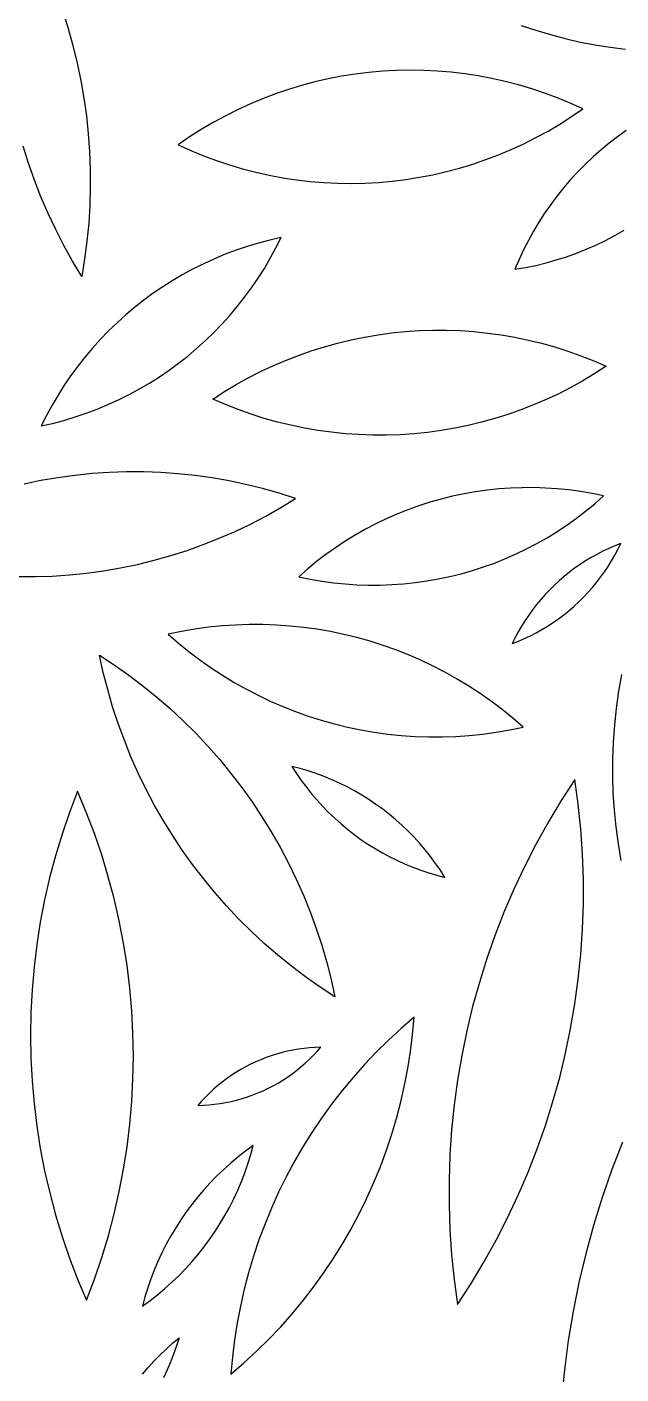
# Model space of a CAD drawing. Header units: millimetres. Extents: x 237 to 916, y 101 to 1525.
# Drawn here: x 493.7 to 624.9, y 568.1 to 865.3 of the extents above; entities that cross this region are included whole.
import ezdxf

# ---------------------------------------------------------------- set-up
doc = ezdxf.new("R2010")
doc.units = ezdxf.units.MM
doc.layers.add('Layer 01', color=12, linetype='Continuous', true_color=0xde0000)

msp = doc.modelspace()

# ---------------------------------------------------------------- linework, layer by layer
at = {"layer": 'Layer 01'}
for p, q in [((501.61, 868.75), (502.8, 864.98)), ((502.8, 864.98), (503.86, 861.18)), ((602.85, 865.64), (606.05, 864.56)), ((606.05, 864.56), (609.29, 863.59)), ((609.29, 863.59), (612.55, 862.72)), ((612.55, 862.72), (615.84, 861.97)), ((503.86, 861.18), (504.8, 857.33)), ((615.84, 861.97), (619.16, 861.33)), ((619.16, 861.33), (622.5, 860.8)), ((622.5, 860.8), (625.85, 860.38)), ((504.8, 857.33), (505.61, 853.46)), ((505.61, 853.46), (506.29, 849.57)), ((557.27, 853.15), (554.34, 852.37)), ((560.23, 853.82), (557.27, 853.15)), ((563.2, 854.4), (560.23, 853.82)), ((566.2, 854.88), (563.2, 854.4)), ((569.21, 855.25), (566.2, 854.88)), ((572.23, 855.51), (569.21, 855.25)), ((575.25, 855.68), (572.23, 855.51)), ((578.29, 855.74), (575.25, 855.68)), ((581.32, 855.7), (578.29, 855.74)), ((584.35, 855.55), (581.32, 855.7)), ((587.37, 855.3), (584.35, 855.55)), ((590.38, 854.95), (587.37, 855.3)), ((593.38, 854.49), (590.38, 854.95)), ((596.36, 853.93), (593.38, 854.49)), ((599.32, 853.27), (596.36, 853.93)), ((602.25, 852.51), (599.32, 853.27)), ((548.57, 850.51), (545.73, 849.44)), ((551.44, 851.49), (548.57, 850.51)), ((554.34, 852.37), (551.44, 851.49)), ((605.16, 851.65), (602.25, 852.51)), ((608.03, 850.69), (605.16, 851.65)), ((610.88, 849.63), (608.03, 850.69)), ((506.29, 849.57), (506.84, 845.65)), ((542.94, 848.27), (540.18, 847)), ((545.73, 849.44), (542.94, 848.27)), ((613.68, 848.47), (610.88, 849.63)), ((616.44, 847.22), (613.68, 848.47)), ((613.94, 845.51), (616.44, 847.22)), ((506.84, 845.65), (507.25, 841.72)), ((534.81, 844.19), (532.2, 842.64)), ((537.47, 845.64), (534.81, 844.19)), ((540.18, 847), (537.47, 845.64)), ((611.39, 843.87), (613.94, 845.51)), ((507.25, 841.72), (507.54, 837.78)), ((532.2, 842.64), (529.64, 841.01)), ((606.11, 840.88), (608.78, 842.33)), ((608.78, 842.33), (611.39, 843.87)), ((626.05, 842.43), (624.14, 841.07)), ((494.05, 835.2), (492.86, 838.97)), ((529.64, 841.01), (527.14, 839.3)), ((527.14, 839.3), (529.91, 838.05)), ((597.85, 837.08), (600.65, 838.25)), ((600.65, 838.25), (603.4, 839.52)), ((603.4, 839.52), (606.11, 840.88)), ((622.28, 839.65), (620.47, 838.16)), ((624.14, 841.07), (622.28, 839.65)), ((507.54, 837.78), (507.69, 833.83)), ((529.91, 838.05), (532.71, 836.89)), ((532.71, 836.89), (535.55, 835.83)), ((535.55, 835.83), (538.43, 834.87)), ((592.15, 835.03), (595.02, 836.01)), ((595.02, 836.01), (597.85, 837.08)), ((618.71, 836.61), (617.01, 835)), ((620.47, 838.16), (618.71, 836.61)), ((495.37, 831.47), (494.05, 835.2)), ((507.69, 833.83), (507.71, 829.87)), ((538.43, 834.87), (541.33, 834.01)), ((541.33, 834.01), (544.27, 833.25)), ((544.27, 833.25), (547.23, 832.59)), ((547.23, 832.59), (550.21, 832.03)), ((580.38, 832.12), (583.36, 832.69)), ((583.36, 832.69), (586.32, 833.37)), ((586.32, 833.37), (589.25, 834.15)), ((589.25, 834.15), (592.15, 835.03)), ((615.36, 833.34), (613.77, 831.62)), ((617.01, 835), (615.36, 833.34)), ((496.81, 827.79), (495.37, 831.47)), ((507.71, 829.87), (507.59, 825.92)), ((550.21, 832.03), (553.21, 831.57)), ((553.21, 831.57), (556.22, 831.22)), ((556.22, 831.22), (559.24, 830.97)), ((559.24, 830.97), (562.27, 830.82)), ((562.27, 830.82), (565.3, 830.78)), ((565.3, 830.78), (568.33, 830.84)), ((568.33, 830.84), (571.36, 831)), ((571.36, 831), (574.38, 831.27)), ((574.38, 831.27), (577.39, 831.64)), ((577.39, 831.64), (580.38, 832.12)), ((612.24, 829.84), (610.77, 828.02)), ((613.77, 831.62), (612.24, 829.84)), ((498.37, 824.16), (496.81, 827.79)), ((610.77, 828.02), (609.37, 826.14)), ((500.06, 820.58), (498.37, 824.16)), ((507.59, 825.92), (507.35, 821.98)), ((608.03, 824.22), (606.76, 822.25)), ((609.37, 826.14), (608.03, 824.22)), ((501.86, 817.06), (500.06, 820.58)), ((507.35, 821.98), (506.97, 818.04)), ((606.76, 822.25), (605.56, 820.24)), ((623.56, 819.27), (625.6, 820.42)), ((506.97, 818.04), (506.46, 814.12)), ((544.82, 817.6), (542.35, 816.86)), ((547.32, 818.26), (544.82, 817.6)), ((549.84, 818.84), (547.32, 818.26)), ((548.68, 816.53), (549.84, 818.84)), ((604.43, 818.18), (603.37, 816.09)), ((605.56, 820.24), (604.43, 818.18)), ((619.36, 817.17), (621.48, 818.18)), ((621.48, 818.18), (623.56, 819.27)), ((503.79, 813.61), (501.86, 817.06)), ((537.48, 815.12), (535.1, 814.13)), ((539.9, 816.03), (537.48, 815.12)), ((542.35, 816.86), (539.9, 816.03)), ((547.45, 814.26), (548.68, 816.53)), ((603.37, 816.09), (602.38, 813.97)), ((610.6, 813.87), (612.83, 814.58)), ((612.83, 814.58), (615.04, 815.37)), ((615.04, 815.37), (617.22, 816.23)), ((617.22, 816.23), (619.36, 817.17)), ((505.82, 810.22), (503.79, 813.61)), ((506.46, 814.12), (505.82, 810.22)), ((530.44, 811.9), (528.16, 810.67)), ((532.75, 813.05), (530.44, 811.9)), ((535.1, 814.13), (532.75, 813.05)), ((544.75, 809.85), (546.14, 812.03)), ((546.14, 812.03), (547.45, 814.26)), ((602.38, 813.97), (601.46, 811.81)), ((601.46, 811.81), (603.77, 812.21)), ((603.77, 812.21), (606.07, 812.69)), ((606.07, 812.69), (608.34, 813.24)), ((608.34, 813.24), (610.6, 813.87)), ((525.94, 809.36), (523.75, 807.98)), ((528.16, 810.67), (525.94, 809.36)), ((543.29, 807.72), (544.75, 809.85)), ((521.62, 806.53), (519.53, 805)), ((523.75, 807.98), (521.62, 806.53)), ((540.16, 803.61), (541.76, 805.64)), ((541.76, 805.64), (543.29, 807.72)), ((517.5, 803.41), (515.52, 801.74)), ((519.53, 805), (517.5, 803.41)), ((538.5, 801.64), (540.16, 803.61)), ((513.61, 800.02), (511.75, 798.22)), ((515.52, 801.74), (513.61, 800.02)), ((534.97, 797.87), (536.76, 799.72)), ((536.76, 799.72), (538.5, 801.64)), ((511.75, 798.22), (509.95, 796.37)), ((533.11, 796.07), (534.97, 797.87)), ((565.27, 796.26), (568.24, 796.87)), ((568.24, 796.87), (571.24, 797.37)), ((571.24, 797.37), (574.24, 797.78)), ((574.24, 797.78), (577.26, 798.08)), ((577.26, 798.08), (580.29, 798.29)), ((580.29, 798.29), (583.32, 798.39)), ((583.32, 798.39), (586.36, 798.38)), ((586.36, 798.38), (589.39, 798.28)), ((589.39, 798.28), (592.42, 798.07)), ((592.42, 798.07), (595.44, 797.75)), ((595.44, 797.75), (598.44, 797.34)), ((598.44, 797.34), (601.43, 796.83)), ((601.43, 796.83), (604.41, 796.21)), ((508.22, 794.45), (506.55, 792.48)), ((509.95, 796.37), (508.22, 794.45)), ((529.21, 792.68), (531.19, 794.34)), ((531.19, 794.34), (533.11, 796.07)), ((553.64, 792.83), (556.5, 793.83)), ((556.5, 793.83), (559.39, 794.74)), ((559.39, 794.74), (562.32, 795.55)), ((562.32, 795.55), (565.27, 796.26)), ((604.41, 796.21), (607.35, 795.49)), ((607.35, 795.49), (610.28, 794.68)), ((610.28, 794.68), (613.17, 793.76)), ((613.17, 793.76), (616.03, 792.75)), ((506.55, 792.48), (504.95, 790.45)), ((525.1, 789.56), (527.18, 791.08)), ((527.18, 791.08), (529.21, 792.68)), ((548.02, 790.53), (550.81, 791.72)), ((550.81, 791.72), (553.64, 792.83)), ((616.03, 792.75), (618.86, 791.64)), ((618.86, 791.64), (621.64, 790.44)), ((503.42, 788.37), (501.96, 786.23)), ((504.95, 790.45), (503.42, 788.37)), ((520.78, 786.72), (522.96, 788.1)), ((522.96, 788.1), (525.1, 789.56)), ((539.92, 786.38), (542.57, 787.85)), ((542.57, 787.85), (545.27, 789.24)), ((545.27, 789.24), (548.02, 790.53)), ((619.1, 788.79), (616.49, 787.23)), ((621.64, 790.44), (619.1, 788.79)), ((501.96, 786.23), (500.58, 784.05)), ((516.28, 784.19), (518.55, 785.42)), ((518.55, 785.42), (520.78, 786.72)), ((534.77, 783.17), (537.32, 784.82)), ((537.32, 784.82), (539.92, 786.38)), ((613.84, 785.75), (611.14, 784.37)), ((616.49, 787.23), (613.84, 785.75)), ((499.27, 781.83), (498.03, 779.56)), ((500.58, 784.05), (499.27, 781.83)), ((509.23, 780.97), (511.61, 781.96)), ((511.61, 781.96), (513.96, 783.03)), ((513.96, 783.03), (516.28, 784.19)), ((537.56, 781.96), (534.77, 783.17)), ((540.38, 780.86), (537.56, 781.96)), ((605.6, 781.88), (602.78, 780.78)), ((608.39, 783.08), (605.6, 781.88)), ((611.14, 784.37), (608.39, 783.08)), ((498.03, 779.56), (496.87, 777.25)), ((501.89, 778.48), (504.36, 779.23)), ((504.36, 779.23), (506.81, 780.06)), ((506.81, 780.06), (509.23, 780.97)), ((543.24, 779.84), (540.38, 780.86)), ((546.13, 778.93), (543.24, 779.84)), ((549.06, 778.11), (546.13, 778.93)), ((597.02, 778.87), (594.09, 778.06)), ((599.91, 779.78), (597.02, 778.87)), ((602.78, 780.78), (599.91, 779.78)), ((496.87, 777.25), (499.39, 777.82)), ((499.39, 777.82), (501.89, 778.48)), ((552.01, 777.4), (549.06, 778.11)), ((554.98, 776.78), (552.01, 777.4)), ((557.97, 776.27), (554.98, 776.78)), ((560.98, 775.85), (557.97, 776.27)), ((563.99, 775.54), (560.98, 775.85)), ((582.17, 775.83), (579.15, 775.52)), ((585.18, 776.23), (582.17, 775.83)), ((588.17, 776.74), (585.18, 776.23)), ((591.14, 777.35), (588.17, 776.74)), ((594.09, 778.06), (591.14, 777.35)), ((567.02, 775.33), (563.99, 775.54)), ((570.05, 775.23), (567.02, 775.33)), ((573.09, 775.22), (570.05, 775.23)), ((576.12, 775.32), (573.09, 775.22)), ((579.15, 775.52), (576.12, 775.32)), ((511.88, 766.99), (508.09, 766.74)), ((515.67, 767.12), (511.88, 766.99)), ((519.47, 767.11), (515.67, 767.12)), ((523.27, 766.97), (519.47, 767.11)), ((527.06, 766.71), (523.27, 766.97)), ((496.81, 765.19), (493.09, 764.42)), ((500.55, 765.83), (496.81, 765.19)), ((504.31, 766.35), (500.55, 765.83)), ((508.09, 766.74), (504.31, 766.35)), ((530.83, 766.31), (527.06, 766.71)), ((534.59, 765.78), (530.83, 766.31)), ((538.33, 765.12), (534.59, 765.78)), ((542.05, 764.34), (538.33, 765.12)), ((545.74, 763.43), (542.05, 764.34)), ((549.39, 762.39), (545.74, 763.43)), ((553, 761.22), (549.39, 762.39)), ((549.77, 759.24), (553, 761.22)), ((585.2, 761.13), (582.71, 760.43)), ((587.71, 761.75), (585.2, 761.13)), ((590.24, 762.28), (587.71, 761.75)), ((592.78, 762.73), (590.24, 762.28)), ((595.34, 763.09), (592.78, 762.73)), ((597.91, 763.36), (595.34, 763.09)), ((600.49, 763.54), (597.91, 763.36)), ((603.07, 763.63), (600.49, 763.54)), ((605.65, 763.64), (603.07, 763.63)), ((608.23, 763.55), (605.65, 763.64)), ((610.81, 763.38), (608.23, 763.55)), ((613.38, 763.12), (610.81, 763.38)), ((615.94, 762.77), (613.38, 763.12)), ((618.49, 762.33), (615.94, 762.77)), ((621.02, 761.81), (618.49, 762.33)), ((619.08, 760.1), (621.02, 761.81)), ((546.46, 757.37), (549.77, 759.24)), ((577.82, 758.76), (575.42, 757.81)), ((580.25, 759.64), (577.82, 758.76)), ((582.71, 760.43), (580.25, 759.64)), ((615.03, 756.88), (617.08, 758.46)), ((617.08, 758.46), (619.08, 760.1)), ((539.67, 753.97), (543.09, 755.61)), ((543.09, 755.61), (546.46, 757.37)), ((570.73, 755.65), (568.44, 754.45)), ((573.06, 756.77), (570.73, 755.65)), ((575.42, 757.81), (573.06, 756.77)), ((610.78, 753.96), (612.93, 755.38)), ((612.93, 755.38), (615.03, 756.88)), ((532.66, 751.06), (536.19, 752.46)), ((536.19, 752.46), (539.67, 753.97)), ((566.19, 753.17), (563.99, 751.82)), ((568.44, 754.45), (566.19, 753.17)), ((606.33, 751.33), (608.58, 752.6)), ((608.58, 752.6), (610.78, 753.96)), ((525.46, 748.63), (529.08, 749.78)), ((529.08, 749.78), (532.66, 751.06)), ((561.84, 750.39), (559.74, 748.89)), ((563.99, 751.82), (561.84, 750.39)), ((601.71, 749.01), (604.04, 750.13)), ((604.04, 750.13), (606.33, 751.33)), ((620.86, 749.59), (619.57, 748.92)), ((622.18, 750.21), (620.86, 749.59)), ((623.51, 750.78), (622.18, 750.21)), ((624.86, 751.31), (623.51, 750.78)), ((623.54, 748.73), (624.22, 750.01)), ((624.22, 750.01), (624.86, 751.31)), ((514.4, 745.93), (518.11, 746.7)), ((518.11, 746.7), (521.8, 747.6)), ((521.8, 747.6), (525.46, 748.63)), ((557.68, 747.32), (555.69, 745.68)), ((559.74, 748.89), (557.68, 747.32)), ((592.06, 745.35), (594.52, 746.14)), ((594.52, 746.14), (596.95, 747.01)), ((596.95, 747.01), (599.35, 747.97)), ((599.35, 747.97), (601.71, 749.01)), ((615.84, 746.67), (614.64, 745.84)), ((617.05, 747.46), (615.84, 746.67)), ((618.3, 748.21), (617.05, 747.46)), ((619.57, 748.92), (618.3, 748.21)), ((621.23, 745.03), (622.04, 746.24)), ((622.04, 746.24), (622.81, 747.47)), ((622.81, 747.47), (623.54, 748.73)), ((491.73, 744.01), (495.53, 744)), ((495.53, 744), (499.32, 744.12)), ((499.32, 744.12), (503.11, 744.38)), ((503.11, 744.38), (506.89, 744.76)), ((506.89, 744.76), (510.65, 745.28)), ((510.65, 745.28), (514.4, 745.93)), ((555.69, 745.68), (553.75, 743.97)), ((553.75, 743.97), (556.28, 743.45)), ((556.28, 743.45), (558.83, 743.01)), ((581.99, 743.05), (584.53, 743.49)), ((584.53, 743.49), (587.06, 744.03)), ((587.06, 744.03), (589.57, 744.65)), ((589.57, 744.65), (592.06, 745.35)), ((611.24, 743.11), (610.18, 742.12)), ((612.35, 744.06), (611.24, 743.11)), ((613.48, 744.97), (612.35, 744.06)), ((614.64, 745.84), (613.48, 744.97)), ((619.49, 742.7), (620.38, 743.85)), ((620.38, 743.85), (621.23, 745.03)), ((558.83, 743.01), (561.39, 742.66)), ((561.39, 742.66), (563.96, 742.4)), ((563.96, 742.4), (566.54, 742.23)), ((566.54, 742.23), (569.12, 742.14)), ((569.12, 742.14), (571.7, 742.15)), ((571.7, 742.15), (574.28, 742.24)), ((574.28, 742.24), (576.86, 742.42)), ((576.86, 742.42), (579.43, 742.69)), ((579.43, 742.69), (581.99, 743.05)), ((609.14, 741.11), (608.14, 740.05)), ((610.18, 742.12), (609.14, 741.11)), ((616.59, 739.44), (617.59, 740.5)), ((617.59, 740.5), (618.56, 741.58)), ((618.56, 741.58), (619.49, 742.7)), ((606.24, 737.85), (605.35, 736.7)), ((607.17, 738.96), (606.24, 737.85)), ((608.14, 740.05), (607.17, 738.96)), ((613.38, 736.49), (614.49, 737.44)), ((614.49, 737.44), (615.56, 738.42)), ((615.56, 738.42), (616.59, 739.44)), ((603.69, 734.31), (602.92, 733.08)), ((604.5, 735.52), (603.69, 734.31)), ((605.35, 736.7), (604.5, 735.52)), ((609.89, 733.88), (611.09, 734.71)), ((611.09, 734.71), (612.25, 735.58)), ((612.25, 735.58), (613.38, 736.49)), ((527.86, 731.91), (524.92, 731.3)), ((524.92, 731.3), (527.18, 729.33)), ((530.82, 732.41), (527.86, 731.91)), ((533.8, 732.82), (530.82, 732.41)), ((536.79, 733.12), (533.8, 732.82)), ((539.78, 733.33), (536.79, 733.12)), ((542.79, 733.43), (539.78, 733.33)), ((545.79, 733.43), (542.79, 733.43)), ((548.8, 733.32), (545.79, 733.43)), ((551.79, 733.11), (548.8, 733.32)), ((554.78, 732.81), (551.79, 733.11)), ((557.76, 732.4), (554.78, 732.81)), ((560.72, 731.88), (557.76, 732.4)), ((563.66, 731.27), (560.72, 731.88)), ((566.58, 730.56), (563.66, 731.27)), ((602.19, 731.82), (601.51, 730.54)), ((602.92, 733.08), (602.19, 731.82)), ((604.87, 730.96), (606.16, 731.63)), ((606.16, 731.63), (607.43, 732.34)), ((607.43, 732.34), (608.68, 733.09)), ((608.68, 733.09), (609.89, 733.88)), ((527.18, 729.33), (529.52, 727.43)), ((569.47, 729.75), (566.58, 730.56)), ((572.34, 728.84), (569.47, 729.75)), ((575.17, 727.84), (572.34, 728.84)), ((601.51, 730.54), (600.87, 729.23)), ((600.87, 729.23), (602.22, 729.77)), ((602.22, 729.77), (603.55, 730.34)), ((603.55, 730.34), (604.87, 730.96)), ((509.73, 726.7), (513.01, 724.54)), ((510.57, 722.87), (509.73, 726.7)), ((529.52, 727.43), (531.91, 725.62)), ((531.91, 725.62), (534.37, 723.89)), ((577.96, 726.73), (575.17, 727.84)), ((580.72, 725.54), (577.96, 726.73)), ((583.43, 724.25), (580.72, 725.54)), ((511.54, 719.07), (510.57, 722.87)), ((513.01, 724.54), (516.21, 722.28)), ((534.37, 723.89), (536.88, 722.24)), ((586.1, 722.87), (583.43, 724.25)), ((588.72, 721.4), (586.1, 722.87)), ((624.4, 718.71), (625.05, 722.4)), ((516.21, 722.28), (519.34, 719.91)), ((519.34, 719.91), (522.38, 717.44)), ((536.88, 722.24), (539.45, 720.68)), ((539.45, 720.68), (542.07, 719.21)), ((591.29, 719.84), (588.72, 721.4)), ((593.81, 718.19), (591.29, 719.84)), ((512.64, 715.3), (511.54, 719.07)), ((522.38, 717.44), (525.34, 714.87)), ((542.07, 719.21), (544.74, 717.83)), ((544.74, 717.83), (547.45, 716.54)), ((547.45, 716.54), (550.21, 715.35)), ((596.26, 716.46), (593.81, 718.19)), ((598.66, 714.65), (596.26, 716.46)), ((623.88, 714.99), (624.4, 718.71)), ((513.87, 711.58), (512.64, 715.3)), ((525.34, 714.87), (528.22, 712.2)), ((550.21, 715.35), (553, 714.24)), ((553, 714.24), (555.84, 713.24)), ((600.99, 712.75), (598.66, 714.65)), ((623.49, 711.26), (623.88, 714.99)), ((515.22, 707.89), (513.87, 711.58)), ((528.22, 712.2), (531, 709.43)), ((555.84, 713.24), (558.7, 712.33)), ((558.7, 712.33), (561.59, 711.52)), ((561.59, 711.52), (564.51, 710.81)), ((564.51, 710.81), (567.45, 710.2)), ((600.31, 710.17), (603.26, 710.78)), ((603.26, 710.78), (600.99, 712.75)), ((623.22, 707.51), (623.49, 711.26)), ((516.69, 704.26), (515.22, 707.89)), ((531, 709.43), (533.69, 706.58)), ((567.45, 710.2), (570.41, 709.68)), ((570.41, 709.68), (573.39, 709.27)), ((573.39, 709.27), (576.38, 708.97)), ((576.38, 708.97), (579.38, 708.76)), ((579.38, 708.76), (582.38, 708.65)), ((582.38, 708.65), (585.39, 708.65)), ((585.39, 708.65), (588.39, 708.75)), ((588.39, 708.75), (591.39, 708.96)), ((591.39, 708.96), (594.38, 709.26)), ((594.38, 709.26), (597.35, 709.67)), ((597.35, 709.67), (600.31, 710.17)), ((623.08, 703.76), (623.22, 707.51)), ((533.69, 706.58), (536.28, 703.63)), ((518.29, 700.67), (516.69, 704.26)), ((536.28, 703.63), (538.76, 700.6)), ((552.24, 702.13), (553.24, 700.57)), ((554.04, 701.66), (552.24, 702.13)), ((555.82, 701.13), (554.04, 701.66)), ((623.07, 700.01), (623.08, 703.76)), ((520, 697.15), (518.29, 700.67)), ((538.76, 700.6), (541.15, 697.48)), ((553.24, 700.57), (554.3, 699.04)), ((554.3, 699.04), (555.41, 697.54)), ((557.59, 700.55), (555.82, 701.13)), ((559.33, 699.9), (557.59, 700.55)), ((561.05, 699.19), (559.33, 699.9)), ((562.75, 698.42), (561.05, 699.19)), ((614.71, 699.26), (611.7, 694.62)), ((615.45, 693.78), (614.71, 699.26)), ((623.19, 696.26), (623.07, 700.01)), ((504.87, 696.65), (503.09, 691.96)), ((506.82, 692.02), (504.87, 696.65)), ((521.83, 693.68), (520, 697.15)), ((541.15, 697.48), (543.43, 694.29)), ((555.41, 697.54), (556.57, 696.09)), ((556.57, 696.09), (557.78, 694.67)), ((564.42, 697.6), (562.75, 698.42)), ((566.06, 696.72), (564.42, 697.6)), ((567.66, 695.79), (566.06, 696.72)), ((569.24, 694.8), (567.66, 695.79)), ((623.44, 692.51), (623.19, 696.26)), ((523.78, 690.27), (521.83, 693.68)), ((543.43, 694.29), (545.6, 691.03)), ((557.78, 694.67), (559.03, 693.3)), ((559.03, 693.3), (560.33, 691.97)), ((570.78, 693.76), (569.24, 694.8)), ((572.29, 692.67), (570.78, 693.76)), ((573.76, 691.53), (572.29, 692.67)), ((611.7, 694.62), (608.85, 689.89)), ((616.01, 688.29), (615.45, 693.78)), ((503.09, 691.96), (501.47, 687.21)), ((508.6, 687.34), (506.82, 692.02)), ((525.84, 686.93), (523.78, 690.27)), ((545.6, 691.03), (547.66, 687.69)), ((560.33, 691.97), (561.68, 690.68)), ((561.68, 690.68), (563.06, 689.44)), ((575.19, 690.33), (573.76, 691.53)), ((576.57, 689.09), (575.19, 690.33)), ((608.85, 689.89), (606.17, 685.07)), ((623.81, 688.78), (623.44, 692.51)), ((501.47, 687.21), (500.01, 682.41)), ((510.22, 682.59), (508.6, 687.34)), ((528.01, 683.67), (525.84, 686.93)), ((547.66, 687.69), (549.61, 684.28)), ((563.06, 689.44), (564.49, 688.25)), ((564.49, 688.25), (565.96, 687.11)), ((565.96, 687.11), (567.47, 686.02)), ((577.92, 687.81), (576.57, 689.09)), ((579.22, 686.48), (577.92, 687.81)), ((616.38, 682.78), (616.01, 688.29)), ((624.31, 685.06), (623.81, 688.78)), ((530.29, 680.47), (528.01, 683.67)), ((549.61, 684.28), (551.44, 680.81)), ((567.47, 686.02), (569.01, 684.98)), ((569.01, 684.98), (570.59, 683.99)), ((570.59, 683.99), (572.19, 683.05)), ((580.47, 685.1), (579.22, 686.48)), ((581.68, 683.69), (580.47, 685.1)), ((582.84, 682.23), (581.68, 683.69)), ((606.17, 685.07), (603.65, 680.15)), ((624.94, 681.36), (624.31, 685.06)), ((500.01, 682.41), (498.73, 677.57)), ((511.68, 677.79), (510.22, 682.59)), ((551.44, 680.81), (553.16, 677.28)), ((572.19, 683.05), (573.83, 682.18)), ((573.83, 682.18), (575.5, 681.35)), ((575.5, 681.35), (577.2, 680.59)), ((583.95, 680.74), (582.84, 682.23)), ((585.01, 679.21), (583.95, 680.74)), ((616.57, 677.26), (616.38, 682.78)), ((512.97, 672.95), (511.68, 677.79)), ((532.68, 677.36), (530.29, 680.47)), ((577.2, 680.59), (578.92, 679.88)), ((578.92, 679.88), (580.66, 679.23)), ((580.66, 679.23), (582.43, 678.64)), ((582.43, 678.64), (584.21, 678.11)), ((584.21, 678.11), (586.01, 677.64)), ((586.01, 677.64), (585.01, 679.21)), ((603.65, 680.15), (601.29, 675.16)), ((498.73, 677.57), (497.61, 672.68)), ((535.17, 674.33), (532.68, 677.36)), ((553.16, 677.28), (554.75, 673.7)), ((601.29, 675.16), (599.11, 670.09)), ((616.57, 671.74), (616.57, 677.26)), ((497.61, 672.68), (496.66, 667.75)), ((514.09, 668.06), (512.97, 672.95)), ((537.76, 671.38), (535.17, 674.33)), ((554.75, 673.7), (556.22, 670.07)), ((540.44, 668.53), (537.76, 671.38)), ((556.22, 670.07), (557.57, 666.38)), ((599.11, 670.09), (597.1, 664.94)), ((616.38, 666.22), (616.57, 671.74)), ((496.66, 667.75), (495.88, 662.8)), ((515.04, 663.13), (514.09, 668.06)), ((543.23, 665.76), (540.44, 668.53)), ((557.57, 666.38), (558.8, 662.66)), ((616, 660.71), (616.38, 666.22)), ((515.82, 658.18), (515.04, 663.13)), ((546.1, 663.09), (543.23, 665.76)), ((549.06, 660.52), (546.1, 663.09)), ((597.1, 664.94), (595.26, 659.73)), ((495.88, 662.8), (495.28, 657.82)), ((552.11, 658.04), (549.06, 660.52)), ((558.8, 662.66), (559.9, 658.89)), ((615.44, 655.21), (616, 660.71)), ((495.28, 657.82), (494.85, 652.82)), ((516.43, 653.2), (515.82, 658.18)), ((555.23, 655.68), (552.11, 658.04)), ((559.9, 658.89), (560.87, 655.09)), ((595.26, 659.73), (593.61, 654.46)), ((558.44, 653.41), (555.23, 655.68)), ((560.87, 655.09), (561.72, 651.26)), ((593.61, 654.46), (592.13, 649.14)), ((614.69, 649.74), (615.44, 655.21)), ((494.85, 652.82), (494.59, 647.81)), ((516.86, 648.2), (516.43, 653.2)), ((561.72, 651.26), (558.44, 653.41)), ((517.13, 643.2), (516.86, 648.2)), ((592.13, 649.14), (590.83, 643.78)), ((613.76, 644.3), (614.69, 649.74)), ((494.59, 647.81), (494.5, 642.8)), ((579.21, 646.78), (576.33, 644.31)), ((578.87, 643.01), (579.21, 646.78)), ((494.5, 642.8), (494.59, 637.78)), ((517.21, 638.18), (517.13, 643.2)), ((576.33, 644.31), (573.55, 641.74)), ((578.41, 639.25), (578.87, 643.01)), ((590.83, 643.78), (589.71, 638.37)), ((612.65, 638.89), (613.76, 644.3)), ((551.25, 639.28), (550.05, 638.99)), ((552.46, 639.53), (551.25, 639.28)), ((553.68, 639.74), (552.46, 639.53)), ((554.91, 639.91), (553.68, 639.74)), ((556.14, 640.04), (554.91, 639.91)), ((557.38, 640.12), (556.14, 640.04)), ((556.94, 638.34), (557.79, 639.24)), ((558.61, 640.16), (557.38, 640.12)), ((557.79, 639.24), (558.61, 640.16)), ((570.85, 639.09), (568.24, 636.34)), ((573.55, 641.74), (570.85, 639.09)), ((577.82, 635.5), (578.41, 639.25)), ((494.59, 637.78), (494.85, 632.78)), ((517.13, 633.17), (517.21, 638.18)), ((543.1, 636.4), (542, 635.83)), ((544.22, 636.93), (543.1, 636.4)), ((545.35, 637.42), (544.22, 636.93)), ((546.51, 637.87), (545.35, 637.42)), ((547.67, 638.28), (546.51, 637.87)), ((548.85, 638.66), (547.67, 638.28)), ((550.05, 638.99), (548.85, 638.66)), ((554.22, 635.82), (555.15, 636.63)), ((555.15, 636.63), (556.06, 637.47)), ((556.06, 637.47), (556.94, 638.34)), ((568.24, 636.34), (565.72, 633.51)), ((589.71, 638.37), (588.78, 632.92)), ((611.35, 633.52), (612.65, 638.89)), ((516.87, 628.16), (517.13, 633.17)), ((537.8, 633.21), (536.81, 632.46)), ((538.82, 633.92), (537.8, 633.21)), ((539.85, 634.59), (538.82, 633.92)), ((540.91, 635.23), (539.85, 634.59)), ((542, 635.83), (540.91, 635.23)), ((550.21, 632.91), (551.25, 633.59)), ((551.25, 633.59), (552.26, 634.3)), ((552.26, 634.3), (553.25, 635.04)), ((553.25, 635.04), (554.22, 635.82)), ((565.72, 633.51), (563.3, 630.59)), ((577.11, 631.78), (577.82, 635.5)), ((609.87, 628.2), (611.35, 633.52)), ((494.85, 632.78), (495.29, 627.78)), ((534.91, 630.88), (534, 630.04)), ((535.85, 631.69), (534.91, 630.88)), ((536.81, 632.46), (535.85, 631.69)), ((544.71, 630.09), (545.85, 630.58)), ((545.85, 630.58), (546.97, 631.1)), ((546.97, 631.1), (548.07, 631.67)), ((548.07, 631.67), (549.15, 632.27)), ((549.15, 632.27), (550.21, 632.91)), ((563.3, 630.59), (560.98, 627.6)), ((576.27, 628.09), (577.11, 631.78)), ((588.78, 632.92), (588.03, 627.45)), ((495.29, 627.78), (495.89, 622.8)), ((516.44, 623.16), (516.87, 628.16)), ((532.27, 628.27), (531.45, 627.34)), ((531.45, 627.34), (532.69, 627.38)), ((533.12, 629.17), (532.27, 628.27)), ((532.69, 627.38), (533.92, 627.47)), ((534, 630.04), (533.12, 629.17)), ((533.92, 627.47), (535.15, 627.6)), ((535.15, 627.6), (536.38, 627.76)), ((536.38, 627.76), (537.6, 627.97)), ((537.6, 627.97), (538.81, 628.22)), ((538.81, 628.22), (540.02, 628.52)), ((540.02, 628.52), (541.21, 628.85)), ((541.21, 628.85), (542.39, 629.22)), ((542.39, 629.22), (543.56, 629.63)), ((543.56, 629.63), (544.71, 630.09)), ((560.98, 627.6), (558.76, 624.52)), ((575.31, 624.42), (576.27, 628.09)), ((588.03, 627.45), (587.47, 621.96)), ((608.21, 622.93), (609.87, 628.2)), ((558.76, 624.52), (556.65, 621.38)), ((574.23, 620.79), (575.31, 624.42)), ((495.89, 622.8), (496.67, 617.85)), ((515.83, 618.18), (516.44, 623.16)), ((556.65, 621.38), (554.64, 618.17)), ((587.47, 621.96), (587.1, 616.45)), ((606.38, 617.72), (608.21, 622.93)), ((543.69, 618.48), (542, 617.25)), ((543.14, 616.46), (543.69, 618.48)), ((573.02, 617.2), (574.23, 620.79)), ((625.25, 619.24), (622.89, 613.18)), ((496.67, 617.85), (497.62, 612.92)), ((515.05, 613.23), (515.83, 618.18)), ((540.35, 615.96), (538.74, 614.62)), ((542, 617.25), (540.35, 615.96)), ((542.52, 614.46), (543.14, 616.46)), ((554.64, 618.17), (552.74, 614.89)), ((571.7, 613.65), (573.02, 617.2)), ((587.1, 616.45), (586.91, 610.93)), ((604.37, 612.58), (606.38, 617.72)), ((497.62, 612.92), (498.75, 608.03)), ((514.11, 608.3), (515.05, 613.23)), ((537.18, 613.22), (535.66, 611.77)), ((538.74, 614.62), (537.18, 613.22)), ((541.08, 610.53), (541.83, 612.48)), ((541.83, 612.48), (542.52, 614.46)), ((552.74, 614.89), (550.95, 611.55)), ((570.25, 610.14), (571.7, 613.65)), ((602.18, 607.51), (604.37, 612.58)), ((622.89, 613.18), (620.75, 607.04)), ((534.2, 610.27), (532.79, 608.73)), ((535.66, 611.77), (534.2, 610.27)), ((540.26, 608.6), (541.08, 610.53)), ((550.95, 611.55), (549.28, 608.15)), ((568.69, 606.69), (570.25, 610.14)), ((586.91, 610.93), (586.91, 605.4)), ((498.75, 608.03), (500.03, 603.19)), ((512.99, 603.42), (514.11, 608.3)), ((531.43, 607.13), (530.13, 605.49)), ((532.79, 608.73), (531.43, 607.13)), ((538.43, 604.83), (539.37, 606.7)), ((539.37, 606.7), (540.26, 608.6)), ((549.28, 608.15), (547.72, 604.69)), ((567.02, 603.29), (568.69, 606.69)), ((599.83, 602.51), (602.18, 607.51)), ((620.75, 607.04), (618.81, 600.83)), ((511.7, 598.57), (512.99, 603.42)), ((528.88, 603.81), (527.69, 602.09)), ((530.13, 605.49), (528.88, 603.81)), ((537.42, 603), (538.43, 604.83)), ((547.72, 604.69), (546.28, 601.19)), ((586.91, 605.4), (587.09, 599.89)), ((500.03, 603.19), (501.49, 598.39)), ((527.69, 602.09), (526.56, 600.32)), ((535.21, 599.43), (536.34, 601.2)), ((536.34, 601.2), (537.42, 603)), ((546.28, 601.19), (544.95, 597.64)), ((565.23, 599.95), (567.02, 603.29)), ((597.31, 597.6), (599.83, 602.51)), ((618.81, 600.83), (617.09, 594.55)), ((501.49, 598.39), (503.11, 593.64)), ((510.25, 593.77), (511.7, 598.57)), ((525.48, 598.52), (524.47, 596.69)), ((526.56, 600.32), (525.48, 598.52)), ((532.77, 596.03), (534.02, 597.71)), ((534.02, 597.71), (535.21, 599.43)), ((544.95, 597.64), (543.75, 594.05)), ((563.33, 596.67), (565.23, 599.95)), ((587.09, 599.89), (587.47, 594.37)), ((594.62, 592.77), (597.31, 597.6)), ((523.53, 594.82), (522.64, 592.92)), ((524.47, 596.69), (523.53, 594.82)), ((531.47, 594.39), (532.77, 596.03)), ((561.32, 593.46), (563.33, 596.67)), ((617.09, 594.55), (615.58, 588.22)), ((503.11, 593.64), (504.9, 588.96)), ((508.63, 589.02), (510.25, 593.77)), ((522.64, 592.92), (521.82, 590.99)), ((528.7, 591.25), (530.11, 592.8)), ((530.11, 592.8), (531.47, 594.39)), ((543.75, 594.05), (542.66, 590.42)), ((559.21, 590.31), (561.32, 593.46)), ((587.47, 594.37), (588.02, 588.88)), ((591.77, 588.04), (594.62, 592.77)), ((504.9, 588.96), (506.84, 584.33)), ((506.84, 584.33), (508.63, 589.02)), ((521.07, 589.04), (520.38, 587.06)), ((521.82, 590.99), (521.07, 589.04)), ((525.72, 588.3), (527.24, 589.75)), ((527.24, 589.75), (528.7, 591.25)), ((542.66, 590.42), (541.7, 586.75)), ((556.99, 587.24), (559.21, 590.31)), ((588.02, 588.88), (588.77, 583.41)), ((520.38, 587.06), (519.76, 585.06)), ((522.56, 585.56), (524.16, 586.9)), ((524.16, 586.9), (525.72, 588.3)), ((541.7, 586.75), (540.86, 583.06)), ((554.67, 584.25), (556.99, 587.24)), ((588.77, 583.41), (591.77, 588.04)), ((615.58, 588.22), (614.3, 581.85)), ((519.76, 585.06), (519.21, 583.04)), ((519.21, 583.04), (520.9, 584.27)), ((520.9, 584.27), (522.56, 585.56)), ((540.86, 583.06), (540.15, 579.33)), ((552.25, 581.33), (554.67, 584.25)), ((549.74, 578.5), (552.25, 581.33)), ((614.3, 581.85), (613.23, 575.43)), ((540.15, 579.33), (539.56, 575.59)), ((547.13, 575.75), (549.74, 578.5)), ((524.45, 573.57), (525.86, 574.84)), ((525.86, 574.84), (527.31, 576.06)), ((526.74, 574.25), (526.1, 572.46)), ((527.31, 576.06), (526.74, 574.25)), ((539.56, 575.59), (539.1, 571.83)), ((544.43, 573.09), (547.13, 575.75)), ((613.23, 575.43), (612.38, 568.98)), ((520.47, 569.49), (521.75, 570.89)), ((521.75, 570.89), (523.08, 572.25)), ((523.08, 572.25), (524.45, 573.57)), ((526.1, 572.46), (525.41, 570.69)), ((539.1, 571.83), (538.77, 568.06)), ((541.64, 570.53), (544.43, 573.09)), ((519.24, 568.04), (520.47, 569.49)), ((524.66, 568.95), (523.85, 567.23)), ((525.41, 570.69), (524.66, 568.95)), ((538.77, 568.06), (541.64, 570.53)), ((612.38, 568.98), (611.75, 562.51))]:
    msp.add_line(p, q, dxfattribs=at)

doc.saveas('drawing.dxf')
